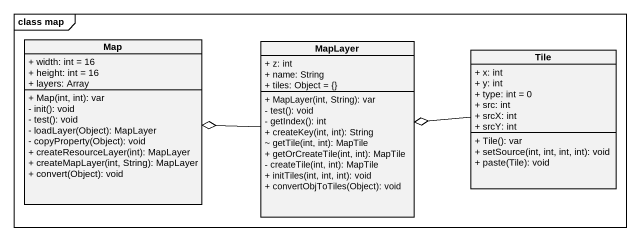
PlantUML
@startuml
mainframe class map
hide circle
hide empty members
skinparam classAttributeIconSize 0
class "Map" as Map_ {
  + width: int = 16
  + height: int = 16
  + layers: Array
  + Map(int, int): var
  - init(): void
  - test(): void
  - loadLayer(Object): MapLayer
  - copyProperty(Object): void
  + createResourceLayer(int): MapLayer
  + createMapLayer(int, String): MapLayer
  + convert(Object): void
}
class MapLayer {
  + z: int
  + name: String
  + tiles: Object = {}
  + MapLayer(int, String): var
  - test(): void
  - getIndex(): int
  + createKey(int, int): String
  ~ getTile(int, int): MapTile
  + getOrCreateTile(int, int): MapTile
  - createTile(int, int): MapTile
  + initTiles(int, int, int): void
  + convertObjToTiles(Object): void
}
class Tile {
  + x: int
  + y: int
  + type: int = 0
  + src: int
  + srcX: int
  + srcY: int
  + Tile(): var
  + setSource(int, int, int, int): void
  + paste(Tile): void
}
MapLayer -left-o Map_
Tile -left-o MapLayer
@enduml
